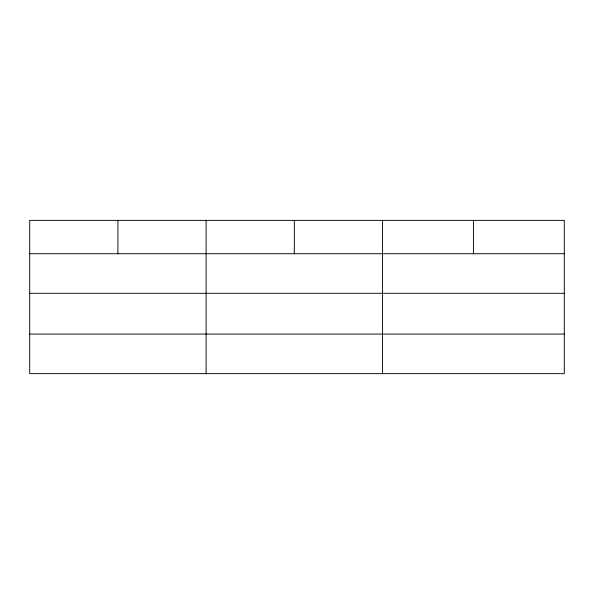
<?xml version="1.0" encoding="UTF-8"?>
<svg xmlns="http://www.w3.org/2000/svg" width="594" height="594" viewBox="0 0 594 594"><rect width="100%" height="100%" fill="white"/><g stroke="black" fill="none" stroke-linecap="round" stroke-linejoin="round"><path stroke-width="0.89" d="M564.3 293.295L564.3 220.367L29.7 220.367L29.7 373.633L564.3 373.633L564.3 293.295L29.7 293.295M29.7 253.727L564.3 253.727M29.7 334.066L564.3 334.066M473.418 220.367L473.418 253.727M382.536 220.367L382.536 373.633M294.327 220.367L294.327 253.727M206.118 220.367L206.118 373.633M117.909 220.367L117.909 253.727"/></g></svg>
